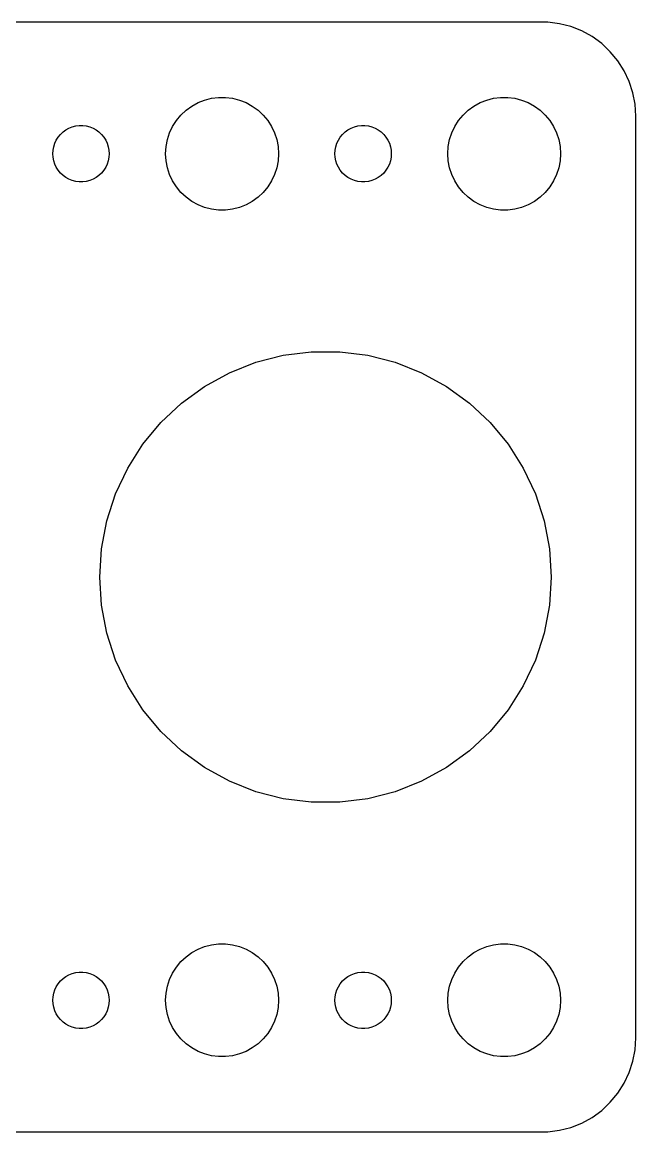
# Model space of a CAD drawing. Header units: metres. Extents: x -74 to 74, y 40 to 98.
# Drawn here: x 41.9 to 74.5, y 39.5 to 98.5 of the extents above; entities that cross this region are included whole.
import ezdxf

# ---------------------------------------------------------------- set-up
doc = ezdxf.new("R2010")
doc.units = ezdxf.units.M

msp = doc.modelspace()

# ---------------------------------------------------------------- linework, layer by layer
for p, q in [((69.8139, 98.4901), (-69.8139, 98.4901)), ((70.4369, 98.4114), (69.8139, 98.4901)), ((71.0451, 98.2553), (70.4369, 98.4114)), ((71.6289, 98.0241), (71.0451, 98.2553)), ((72.1791, 97.7216), (71.6289, 98.0241)), ((72.6871, 97.3526), (72.1791, 97.7216)), ((73.1448, 96.9227), (72.6871, 97.3526)), ((73.5451, 96.4389), (73.1448, 96.9227)), ((73.8815, 95.9088), (73.5451, 96.4389)), ((74.1489, 95.3406), (73.8815, 95.9088)), ((74.3429, 94.7434), (74.1489, 95.3406)), ((51.5729, 94.3532), (51.9379, 94.4469)), ((51.9379, 94.4469), (52.3116, 94.4941)), ((52.3116, 94.4941), (52.6884, 94.4941)), ((52.6884, 94.4941), (53.0621, 94.4469)), ((53.0621, 94.4469), (53.427, 94.3532)), ((66.573, 94.3532), (66.9379, 94.4469)), ((66.9379, 94.4469), (67.3116, 94.4941)), ((67.3116, 94.4941), (67.6884, 94.4941)), ((67.6884, 94.4941), (68.0621, 94.4469)), ((68.0621, 94.4469), (68.427, 94.3532)), ((74.4606, 94.1267), (74.3429, 94.7434)), ((50.3131, 93.5536), (50.5877, 93.8115)), ((50.5877, 93.8115), (50.8925, 94.033)), ((50.8925, 94.033), (51.2227, 94.2145)), ((51.2227, 94.2145), (51.5729, 94.3532)), ((53.427, 94.3532), (53.7773, 94.2145)), ((53.7773, 94.2145), (54.1075, 94.033)), ((54.1075, 94.033), (54.4123, 93.8115)), ((54.4123, 93.8115), (54.6869, 93.5536)), ((65.3131, 93.5536), (65.5877, 93.8115)), ((65.5877, 93.8115), (65.8925, 94.033)), ((65.8925, 94.033), (66.2227, 94.2145)), ((66.2227, 94.2145), (66.573, 94.3532)), ((68.427, 94.3532), (68.7773, 94.2145)), ((68.7773, 94.2145), (69.1075, 94.033)), ((69.1075, 94.033), (69.4123, 93.8115)), ((69.4123, 93.8115), (69.6869, 93.5536)), ((74.5, 93.5), (74.4606, 94.1267)), ((49.8711, 92.9453), (50.0729, 93.2634)), ((50.0729, 93.2634), (50.3131, 93.5536)), ((54.6869, 93.5536), (54.927, 93.2634)), ((54.927, 93.2634), (55.1289, 92.9453)), ((64.8711, 92.9453), (65.073, 93.2634)), ((65.073, 93.2634), (65.3131, 93.5536)), ((69.6869, 93.5536), (69.927, 93.2634)), ((69.927, 93.2634), (70.1289, 92.9453)), ((74.5, 44.5), (74.5, 93.5)), ((43.9065, 92.5268), (44.0439, 92.6558)), ((44.0439, 92.6558), (44.1963, 92.7665)), ((44.1963, 92.7665), (44.3613, 92.8572)), ((44.3613, 92.8572), (44.5365, 92.9266)), ((44.5365, 92.9266), (44.7189, 92.9734)), ((44.7189, 92.9734), (44.9058, 92.997)), ((44.9058, 92.997), (45.0942, 92.997)), ((45.0942, 92.997), (45.2811, 92.9734)), ((45.2811, 92.9734), (45.4635, 92.9266)), ((45.4635, 92.9266), (45.6387, 92.8572)), ((45.6387, 92.8572), (45.8037, 92.7665)), ((45.8037, 92.7665), (45.9561, 92.6558)), ((45.9561, 92.6558), (46.0934, 92.5268)), ((49.5942, 92.2461), (49.7107, 92.6044)), ((49.7107, 92.6044), (49.8711, 92.9453)), ((55.1289, 92.9453), (55.2893, 92.6044)), ((55.2893, 92.6044), (55.4057, 92.2461)), ((58.9065, 92.5268), (59.0439, 92.6558)), ((59.0439, 92.6558), (59.1963, 92.7665)), ((59.1963, 92.7665), (59.3613, 92.8572)), ((59.3613, 92.8572), (59.5365, 92.9266)), ((59.5365, 92.9266), (59.7189, 92.9734)), ((59.7189, 92.9734), (59.9058, 92.997)), ((59.9058, 92.997), (60.0942, 92.997)), ((60.0942, 92.997), (60.2811, 92.9734)), ((60.2811, 92.9734), (60.4635, 92.9266)), ((60.4635, 92.9266), (60.6387, 92.8572)), ((60.6387, 92.8572), (60.8037, 92.7665)), ((60.8037, 92.7665), (60.9561, 92.6558)), ((60.9561, 92.6558), (61.0934, 92.5268)), ((64.5943, 92.2461), (64.7107, 92.6044)), ((64.7107, 92.6044), (64.8711, 92.9453)), ((70.1289, 92.9453), (70.2893, 92.6044)), ((70.2893, 92.6044), (70.4057, 92.2461)), ((43.5471, 91.873), (43.6053, 92.0522)), ((43.6053, 92.0522), (43.6855, 92.2226)), ((43.6855, 92.2226), (43.7865, 92.3817)), ((43.7865, 92.3817), (43.9065, 92.5268)), ((46.0934, 92.5268), (46.2135, 92.3817)), ((46.2135, 92.3817), (46.3145, 92.2226)), ((46.3145, 92.2226), (46.3947, 92.0522)), ((46.3947, 92.0522), (46.4529, 91.873)), ((49.5237, 91.876), (49.5942, 92.2461)), ((55.4057, 92.2461), (55.4763, 91.876)), ((58.5471, 91.873), (58.6053, 92.0522)), ((58.6053, 92.0522), (58.6855, 92.2226)), ((58.6855, 92.2226), (58.7865, 92.3817)), ((58.7865, 92.3817), (58.9065, 92.5268)), ((61.0934, 92.5268), (61.2135, 92.3817)), ((61.2135, 92.3817), (61.3145, 92.2226)), ((61.3145, 92.2226), (61.3947, 92.0522)), ((61.3947, 92.0522), (61.4529, 91.873)), ((64.5237, 91.876), (64.5943, 92.2461)), ((70.4057, 92.2461), (70.4763, 91.876)), ((43.5, 91.5), (43.5118, 91.688)), ((43.5118, 91.312), (43.5, 91.5)), ((43.5118, 91.688), (43.5471, 91.873)), ((46.4529, 91.873), (46.4882, 91.688)), ((46.4882, 91.688), (46.5, 91.5)), ((46.5, 91.5), (46.4882, 91.312)), ((49.5, 91.5), (49.5237, 91.876)), ((49.5237, 91.124), (49.5, 91.5)), ((55.4763, 91.876), (55.5, 91.5)), ((55.5, 91.5), (55.4763, 91.124)), ((58.5, 91.5), (58.5118, 91.688)), ((58.5118, 91.312), (58.5, 91.5)), ((58.5118, 91.688), (58.5471, 91.873)), ((61.4529, 91.873), (61.4882, 91.688)), ((61.4882, 91.688), (61.5, 91.5)), ((61.5, 91.5), (61.4882, 91.312)), ((64.5, 91.5), (64.5237, 91.876)), ((64.5237, 91.124), (64.5, 91.5)), ((70.4763, 91.876), (70.5, 91.5)), ((70.5, 91.5), (70.4763, 91.124)), ((43.5471, 91.127), (43.5118, 91.312)), ((43.6053, 90.9478), (43.5471, 91.127)), ((43.6855, 90.7774), (43.6053, 90.9478)), ((46.3947, 90.9478), (46.3145, 90.7774)), ((46.4529, 91.127), (46.3947, 90.9478)), ((46.4882, 91.312), (46.4529, 91.127)), ((49.5942, 90.7539), (49.5237, 91.124)), ((55.4763, 91.124), (55.4057, 90.7539)), ((58.5471, 91.127), (58.5118, 91.312)), ((58.6053, 90.9478), (58.5471, 91.127)), ((58.6855, 90.7774), (58.6053, 90.9478)), ((61.3947, 90.9478), (61.3145, 90.7774)), ((61.4529, 91.127), (61.3947, 90.9478)), ((61.4882, 91.312), (61.4529, 91.127)), ((64.5943, 90.7539), (64.5237, 91.124)), ((70.4763, 91.124), (70.4057, 90.7539)), ((43.7865, 90.6183), (43.6855, 90.7774)), ((43.9065, 90.4732), (43.7865, 90.6183)), ((44.0439, 90.3442), (43.9065, 90.4732)), ((44.1963, 90.2335), (44.0439, 90.3442)), ((45.9561, 90.3442), (45.8037, 90.2335)), ((46.0934, 90.4732), (45.9561, 90.3442)), ((46.2135, 90.6183), (46.0934, 90.4732)), ((46.3145, 90.7774), (46.2135, 90.6183)), ((49.7107, 90.3956), (49.5942, 90.7539)), ((49.8711, 90.0547), (49.7107, 90.3956)), ((55.2893, 90.3956), (55.1289, 90.0547)), ((55.4057, 90.7539), (55.2893, 90.3956)), ((58.7865, 90.6183), (58.6855, 90.7774)), ((58.9065, 90.4732), (58.7865, 90.6183)), ((59.0439, 90.3442), (58.9065, 90.4732)), ((59.1963, 90.2335), (59.0439, 90.3442)), ((60.9561, 90.3442), (60.8037, 90.2335)), ((61.0934, 90.4732), (60.9561, 90.3442)), ((61.2135, 90.6183), (61.0934, 90.4732)), ((61.3145, 90.7774), (61.2135, 90.6183)), ((64.7107, 90.3956), (64.5943, 90.7539)), ((64.8711, 90.0547), (64.7107, 90.3956)), ((70.2893, 90.3956), (70.1289, 90.0547)), ((70.4057, 90.7539), (70.2893, 90.3956)), ((44.3613, 90.1427), (44.1963, 90.2335)), ((44.5365, 90.0734), (44.3613, 90.1427)), ((44.7189, 90.0266), (44.5365, 90.0734)), ((44.9058, 90.003), (44.7189, 90.0266)), ((45.0942, 90.003), (44.9058, 90.003)), ((45.2811, 90.0266), (45.0942, 90.003)), ((45.4635, 90.0734), (45.2811, 90.0266)), ((45.6387, 90.1427), (45.4635, 90.0734)), ((45.8037, 90.2335), (45.6387, 90.1427)), ((50.0729, 89.7366), (49.8711, 90.0547)), ((50.3131, 89.4464), (50.0729, 89.7366)), ((54.927, 89.7366), (54.6869, 89.4464)), ((55.1289, 90.0547), (54.927, 89.7366)), ((59.3613, 90.1427), (59.1963, 90.2335)), ((59.5365, 90.0734), (59.3613, 90.1427)), ((59.7189, 90.0266), (59.5365, 90.0734)), ((59.9058, 90.003), (59.7189, 90.0266)), ((60.0942, 90.003), (59.9058, 90.003)), ((60.2811, 90.0266), (60.0942, 90.003)), ((60.4635, 90.0734), (60.2811, 90.0266)), ((60.6387, 90.1427), (60.4635, 90.0734)), ((60.8037, 90.2335), (60.6387, 90.1427)), ((65.073, 89.7366), (64.8711, 90.0547)), ((65.3131, 89.4464), (65.073, 89.7366)), ((69.927, 89.7366), (69.6869, 89.4464)), ((70.1289, 90.0547), (69.927, 89.7366)), ((50.5877, 89.1884), (50.3131, 89.4464)), ((50.8925, 88.967), (50.5877, 89.1884)), ((54.4123, 89.1884), (54.1075, 88.967)), ((54.6869, 89.4464), (54.4123, 89.1884)), ((65.5877, 89.1884), (65.3131, 89.4464)), ((65.8925, 88.967), (65.5877, 89.1884)), ((69.4123, 89.1884), (69.1075, 88.967)), ((69.6869, 89.4464), (69.4123, 89.1884)), ((51.2227, 88.7855), (50.8925, 88.967)), ((51.5729, 88.6468), (51.2227, 88.7855)), ((51.9379, 88.5531), (51.5729, 88.6468)), ((52.3116, 88.5059), (51.9379, 88.5531)), ((52.6884, 88.5059), (52.3116, 88.5059)), ((53.0621, 88.5531), (52.6884, 88.5059)), ((53.427, 88.6468), (53.0621, 88.5531)), ((53.7773, 88.7855), (53.427, 88.6468)), ((54.1075, 88.967), (53.7773, 88.7855)), ((66.2227, 88.7855), (65.8925, 88.967)), ((66.573, 88.6468), (66.2227, 88.7855)), ((66.9379, 88.5531), (66.573, 88.6468)), ((67.3116, 88.5059), (66.9379, 88.5531)), ((67.6884, 88.5059), (67.3116, 88.5059)), ((68.0621, 88.5531), (67.6884, 88.5059)), ((68.427, 88.6468), (68.0621, 88.5531)), ((68.7773, 88.7855), (68.427, 88.6468)), ((69.1075, 88.967), (68.7773, 88.7855)), ((55.7514, 80.7874), (57.2465, 80.9763)), ((57.2465, 80.9763), (58.7535, 80.9763)), ((58.7535, 80.9763), (60.2486, 80.7874)), ((52.8906, 79.8579), (54.2918, 80.4127)), ((54.2918, 80.4127), (55.7514, 80.7874)), ((60.2486, 80.7874), (61.7082, 80.4127)), ((61.7082, 80.4127), (63.1093, 79.8579)), ((51.5701, 79.1319), (52.8906, 79.8579)), ((63.1093, 79.8579), (64.4299, 79.1319)), ((50.3509, 78.2462), (51.5701, 79.1319)), ((64.4299, 79.1319), (65.6491, 78.2462)), ((49.2524, 77.2146), (50.3509, 78.2462)), ((65.6491, 78.2462), (66.7476, 77.2146)), ((48.2918, 76.0534), (49.2524, 77.2146)), ((66.7476, 77.2146), (67.7082, 76.0534)), ((47.4843, 74.781), (48.2918, 76.0534)), ((67.7082, 76.0534), (68.5157, 74.781)), ((46.8427, 73.4175), (47.4843, 74.781)), ((68.5157, 74.781), (69.1573, 73.4175)), ((46.377, 71.9843), (46.8427, 73.4175)), ((69.1573, 73.4175), (69.623, 71.9843)), ((46.0946, 70.504), (46.377, 71.9843)), ((69.623, 71.9843), (69.9054, 70.504)), ((46, 69), (46.0946, 70.504)), ((69.9054, 70.504), (70, 69)), ((46.0946, 67.496), (46, 69)), ((70, 69), (69.9054, 67.496)), ((46.377, 66.0157), (46.0946, 67.496)), ((69.9054, 67.496), (69.623, 66.0157)), ((46.8427, 64.5825), (46.377, 66.0157)), ((69.623, 66.0157), (69.1573, 64.5825)), ((47.4843, 63.219), (46.8427, 64.5825)), ((69.1573, 64.5825), (68.5157, 63.219)), ((48.2918, 61.9466), (47.4843, 63.219)), ((68.5157, 63.219), (67.7082, 61.9466)), ((49.2524, 60.7854), (48.2918, 61.9466)), ((67.7082, 61.9466), (66.7476, 60.7854)), ((50.3509, 59.7538), (49.2524, 60.7854)), ((66.7476, 60.7854), (65.6491, 59.7538)), ((51.5701, 58.8681), (50.3509, 59.7538)), ((65.6491, 59.7538), (64.4299, 58.8681)), ((52.8906, 58.1421), (51.5701, 58.8681)), ((64.4299, 58.8681), (63.1093, 58.1421)), ((54.2918, 57.5873), (52.8906, 58.1421)), ((63.1093, 58.1421), (61.7082, 57.5873)), ((55.7514, 57.2126), (54.2918, 57.5873)), ((57.2465, 57.0237), (55.7514, 57.2126)), ((60.2486, 57.2126), (58.7535, 57.0237)), ((61.7082, 57.5873), (60.2486, 57.2126)), ((58.7535, 57.0237), (57.2465, 57.0237)), ((50.5877, 48.8116), (50.8925, 49.033)), ((50.8925, 49.033), (51.2227, 49.2145)), ((51.2227, 49.2145), (51.5729, 49.3532)), ((51.5729, 49.3532), (51.9379, 49.4469)), ((51.9379, 49.4469), (52.3116, 49.4941)), ((52.3116, 49.4941), (52.6884, 49.4941)), ((52.6884, 49.4941), (53.0621, 49.4469)), ((53.0621, 49.4469), (53.427, 49.3532)), ((53.427, 49.3532), (53.7773, 49.2145)), ((53.7773, 49.2145), (54.1075, 49.033)), ((54.1075, 49.033), (54.4123, 48.8116)), ((65.5877, 48.8116), (65.8925, 49.033)), ((65.8925, 49.033), (66.2227, 49.2145)), ((66.2227, 49.2145), (66.573, 49.3532)), ((66.573, 49.3532), (66.9379, 49.4469)), ((66.9379, 49.4469), (67.3116, 49.4941)), ((67.3116, 49.4941), (67.6884, 49.4941)), ((67.6884, 49.4941), (68.0621, 49.4469)), ((68.0621, 49.4469), (68.427, 49.3532)), ((68.427, 49.3532), (68.7773, 49.2145)), ((68.7773, 49.2145), (69.1075, 49.033)), ((69.1075, 49.033), (69.4123, 48.8116)), ((50.0729, 48.2634), (50.3131, 48.5536)), ((50.3131, 48.5536), (50.5877, 48.8116)), ((54.4123, 48.8116), (54.6869, 48.5536)), ((54.6869, 48.5536), (54.927, 48.2634)), ((65.073, 48.2634), (65.3131, 48.5536)), ((65.3131, 48.5536), (65.5877, 48.8116)), ((69.4123, 48.8116), (69.6869, 48.5536)), ((69.6869, 48.5536), (69.927, 48.2634)), ((44.1963, 47.7665), (44.3613, 47.8573)), ((44.3613, 47.8573), (44.5365, 47.9266)), ((44.5365, 47.9266), (44.7189, 47.9734)), ((44.7189, 47.9734), (44.9058, 47.997)), ((44.9058, 47.997), (45.0942, 47.997)), ((45.0942, 47.997), (45.2811, 47.9734)), ((45.2811, 47.9734), (45.4635, 47.9266)), ((45.4635, 47.9266), (45.6387, 47.8573)), ((45.6387, 47.8573), (45.8037, 47.7665)), ((49.7107, 47.6044), (49.8711, 47.9453)), ((49.8711, 47.9453), (50.0729, 48.2634)), ((54.927, 48.2634), (55.1289, 47.9453)), ((55.1289, 47.9453), (55.2893, 47.6044)), ((59.1963, 47.7665), (59.3613, 47.8573)), ((59.3613, 47.8573), (59.5365, 47.9266)), ((59.5365, 47.9266), (59.7189, 47.9734)), ((59.7189, 47.9734), (59.9058, 47.997)), ((59.9058, 47.997), (60.0942, 47.997)), ((60.0942, 47.997), (60.2811, 47.9734)), ((60.2811, 47.9734), (60.4635, 47.9266)), ((60.4635, 47.9266), (60.6387, 47.8573)), ((60.6387, 47.8573), (60.8037, 47.7665)), ((64.7107, 47.6044), (64.8711, 47.9453)), ((64.8711, 47.9453), (65.073, 48.2634)), ((69.927, 48.2634), (70.1289, 47.9453)), ((70.1289, 47.9453), (70.2893, 47.6044)), ((43.6053, 47.0522), (43.6855, 47.2226)), ((43.6855, 47.2226), (43.7865, 47.3817)), ((43.7865, 47.3817), (43.9065, 47.5268)), ((43.9065, 47.5268), (44.0439, 47.6558)), ((44.0439, 47.6558), (44.1963, 47.7665)), ((45.8037, 47.7665), (45.9561, 47.6558)), ((45.9561, 47.6558), (46.0934, 47.5268)), ((46.0934, 47.5268), (46.2135, 47.3817)), ((46.2135, 47.3817), (46.3145, 47.2226)), ((46.3145, 47.2226), (46.3947, 47.0522)), ((49.5237, 46.876), (49.5942, 47.2461)), ((49.5942, 47.2461), (49.7107, 47.6044)), ((55.2893, 47.6044), (55.4057, 47.2461)), ((55.4057, 47.2461), (55.4763, 46.876)), ((58.6053, 47.0522), (58.6855, 47.2226)), ((58.6855, 47.2226), (58.7865, 47.3817)), ((58.7865, 47.3817), (58.9065, 47.5268)), ((58.9065, 47.5268), (59.0439, 47.6558)), ((59.0439, 47.6558), (59.1963, 47.7665)), ((60.8037, 47.7665), (60.9561, 47.6558)), ((60.9561, 47.6558), (61.0934, 47.5268)), ((61.0934, 47.5268), (61.2135, 47.3817)), ((61.2135, 47.3817), (61.3145, 47.2226)), ((61.3145, 47.2226), (61.3947, 47.0522)), ((64.5237, 46.876), (64.5943, 47.2461)), ((64.5943, 47.2461), (64.7107, 47.6044)), ((70.2893, 47.6044), (70.4057, 47.2461)), ((70.4057, 47.2461), (70.4763, 46.876)), ((43.5, 46.5), (43.5118, 46.688)), ((43.5118, 46.688), (43.5471, 46.873)), ((43.5471, 46.873), (43.6053, 47.0522)), ((46.3947, 47.0522), (46.4529, 46.873)), ((46.4529, 46.873), (46.4882, 46.688)), ((46.4882, 46.688), (46.5, 46.5)), ((49.5, 46.5), (49.5237, 46.876)), ((55.4763, 46.876), (55.5, 46.5)), ((58.5, 46.5), (58.5118, 46.688)), ((58.5118, 46.688), (58.5471, 46.873)), ((58.5471, 46.873), (58.6053, 47.0522)), ((61.3947, 47.0522), (61.4529, 46.873)), ((61.4529, 46.873), (61.4882, 46.688)), ((61.4882, 46.688), (61.5, 46.5)), ((64.5, 46.5), (64.5237, 46.876)), ((70.4763, 46.876), (70.5, 46.5)), ((43.5118, 46.312), (43.5, 46.5)), ((43.5471, 46.127), (43.5118, 46.312)), ((43.6053, 45.9478), (43.5471, 46.127)), ((46.4529, 46.127), (46.3947, 45.9478)), ((46.4882, 46.312), (46.4529, 46.127)), ((46.5, 46.5), (46.4882, 46.312)), ((49.5237, 46.124), (49.5, 46.5)), ((49.5942, 45.7539), (49.5237, 46.124)), ((55.4763, 46.124), (55.4057, 45.7539)), ((55.5, 46.5), (55.4763, 46.124)), ((58.5118, 46.312), (58.5, 46.5)), ((58.5471, 46.127), (58.5118, 46.312)), ((58.6053, 45.9478), (58.5471, 46.127)), ((61.4529, 46.127), (61.3947, 45.9478)), ((61.4882, 46.312), (61.4529, 46.127)), ((61.5, 46.5), (61.4882, 46.312)), ((64.5237, 46.124), (64.5, 46.5)), ((64.5943, 45.7539), (64.5237, 46.124)), ((70.4763, 46.124), (70.4057, 45.7539)), ((70.5, 46.5), (70.4763, 46.124)), ((43.6855, 45.7774), (43.6053, 45.9478)), ((43.7865, 45.6183), (43.6855, 45.7774)), ((43.9065, 45.4732), (43.7865, 45.6183)), ((44.0439, 45.3442), (43.9065, 45.4732)), ((46.0934, 45.4732), (45.9561, 45.3442)), ((46.2135, 45.6183), (46.0934, 45.4732)), ((46.3145, 45.7774), (46.2135, 45.6183)), ((46.3947, 45.9478), (46.3145, 45.7774)), ((49.7107, 45.3956), (49.5942, 45.7539)), ((55.4057, 45.7539), (55.2893, 45.3956)), ((58.6855, 45.7774), (58.6053, 45.9478)), ((58.7865, 45.6183), (58.6855, 45.7774)), ((58.9065, 45.4732), (58.7865, 45.6183)), ((59.0439, 45.3442), (58.9065, 45.4732)), ((61.0934, 45.4732), (60.9561, 45.3442)), ((61.2135, 45.6183), (61.0934, 45.4732)), ((61.3145, 45.7774), (61.2135, 45.6183)), ((61.3947, 45.9478), (61.3145, 45.7774)), ((64.7107, 45.3956), (64.5943, 45.7539)), ((70.4057, 45.7539), (70.2893, 45.3956)), ((44.1963, 45.2335), (44.0439, 45.3442)), ((44.3613, 45.1428), (44.1963, 45.2335)), ((44.5365, 45.0734), (44.3613, 45.1428)), ((44.7189, 45.0266), (44.5365, 45.0734)), ((44.9058, 45.003), (44.7189, 45.0266)), ((45.0942, 45.003), (44.9058, 45.003)), ((45.2811, 45.0266), (45.0942, 45.003)), ((45.4635, 45.0734), (45.2811, 45.0266)), ((45.6387, 45.1428), (45.4635, 45.0734)), ((45.8037, 45.2335), (45.6387, 45.1428)), ((45.9561, 45.3442), (45.8037, 45.2335)), ((49.8711, 45.0547), (49.7107, 45.3956)), ((50.0729, 44.7366), (49.8711, 45.0547)), ((55.1289, 45.0547), (54.927, 44.7366)), ((55.2893, 45.3956), (55.1289, 45.0547)), ((59.1963, 45.2335), (59.0439, 45.3442)), ((59.3613, 45.1428), (59.1963, 45.2335)), ((59.5365, 45.0734), (59.3613, 45.1428)), ((59.7189, 45.0266), (59.5365, 45.0734)), ((59.9058, 45.003), (59.7189, 45.0266)), ((60.0942, 45.003), (59.9058, 45.003)), ((60.2811, 45.0266), (60.0942, 45.003)), ((60.4635, 45.0734), (60.2811, 45.0266)), ((60.6387, 45.1428), (60.4635, 45.0734)), ((60.8037, 45.2335), (60.6387, 45.1428)), ((60.9561, 45.3442), (60.8037, 45.2335)), ((64.8711, 45.0547), (64.7107, 45.3956)), ((65.073, 44.7366), (64.8711, 45.0547)), ((70.1289, 45.0547), (69.927, 44.7366)), ((70.2893, 45.3956), (70.1289, 45.0547)), ((50.3131, 44.4464), (50.0729, 44.7366)), ((50.5877, 44.1885), (50.3131, 44.4464)), ((54.6869, 44.4464), (54.4123, 44.1885)), ((54.927, 44.7366), (54.6869, 44.4464)), ((65.3131, 44.4464), (65.073, 44.7366)), ((65.5877, 44.1885), (65.3131, 44.4464)), ((69.6869, 44.4464), (69.4123, 44.1885)), ((69.927, 44.7366), (69.6869, 44.4464)), ((74.4606, 43.8733), (74.5, 44.5)), ((50.8925, 43.967), (50.5877, 44.1885)), ((51.2227, 43.7855), (50.8925, 43.967)), ((51.5729, 43.6468), (51.2227, 43.7855)), ((51.9379, 43.5531), (51.5729, 43.6468)), ((53.427, 43.6468), (53.0621, 43.5531)), ((53.7773, 43.7855), (53.427, 43.6468)), ((54.1075, 43.967), (53.7773, 43.7855)), ((54.4123, 44.1885), (54.1075, 43.967)), ((65.8925, 43.967), (65.5877, 44.1885)), ((66.2227, 43.7855), (65.8925, 43.967)), ((66.573, 43.6468), (66.2227, 43.7855)), ((66.9379, 43.5531), (66.573, 43.6468)), ((68.427, 43.6468), (68.0621, 43.5531)), ((68.7773, 43.7855), (68.427, 43.6468)), ((69.1075, 43.967), (68.7773, 43.7855)), ((69.4123, 44.1885), (69.1075, 43.967)), ((74.3429, 43.2566), (74.4606, 43.8733)), ((52.3116, 43.5059), (51.9379, 43.5531)), ((52.6884, 43.5059), (52.3116, 43.5059)), ((53.0621, 43.5531), (52.6884, 43.5059)), ((67.3116, 43.5059), (66.9379, 43.5531)), ((67.6884, 43.5059), (67.3116, 43.5059)), ((68.0621, 43.5531), (67.6884, 43.5059)), ((74.1489, 42.6594), (74.3429, 43.2566)), ((73.8815, 42.0912), (74.1489, 42.6594)), ((73.5451, 41.5611), (73.8815, 42.0912)), ((73.1448, 41.0773), (73.5451, 41.5611)), ((72.6871, 40.6474), (73.1448, 41.0773)), ((71.6289, 39.9759), (72.1791, 40.2784)), ((72.1791, 40.2784), (72.6871, 40.6474)), ((69.8139, 39.5099), (70.4369, 39.5886)), ((70.4369, 39.5886), (71.0451, 39.7447)), ((71.0451, 39.7447), (71.6289, 39.9759)), ((-69.8139, 39.5099), (69.8139, 39.5099))]:
    msp.add_line(p, q)

doc.saveas('drawing.dxf')
